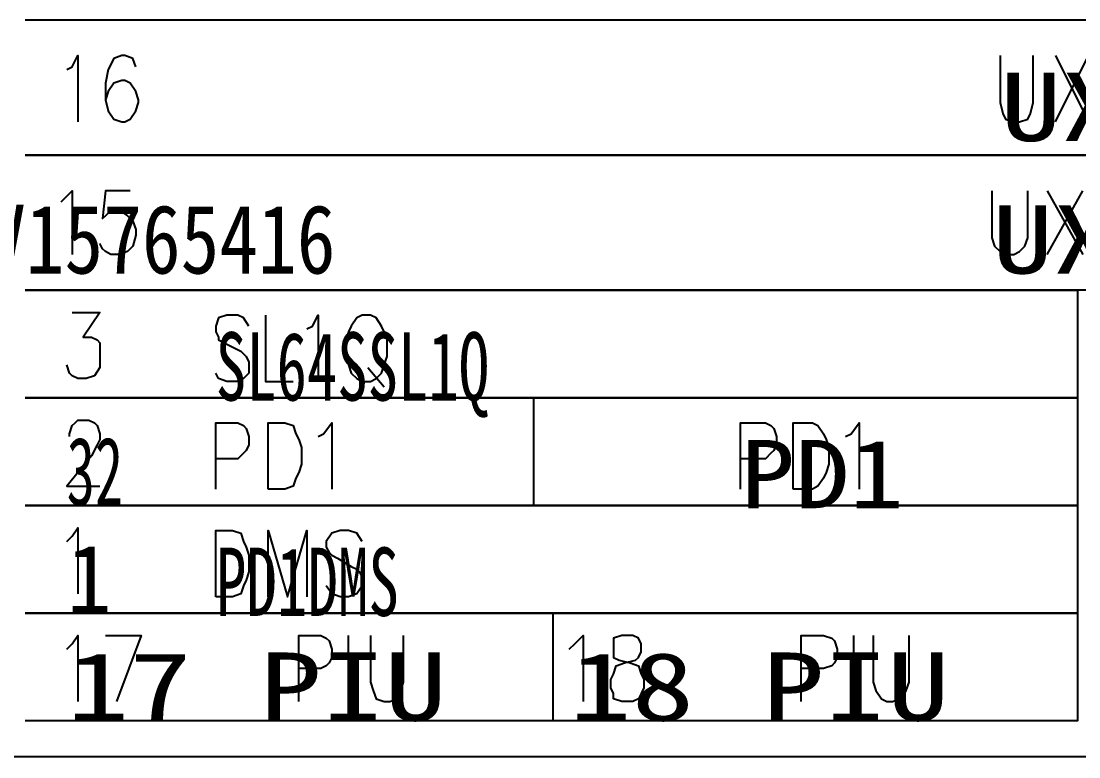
# Model space of a CAD drawing. Header units: metres. Extents: x 17 to 1264, y 17 to 859.
# Drawn here: x 341.6 to 396.8, y 515.4 to 553.8 of the extents above; entities that cross this region are included whole.
import ezdxf

# ---------------------------------------------------------------- set-up
doc = ezdxf.new("R2010")
doc.units = ezdxf.units.M
for name, color, linetype in [('LINES', 7, 'Continuous'), ('POLYLINES', 4, 'Continuous'), ('RECTS', 7, 'Continuous'), ('TEXTS', 3, 'Continuous')]:
    doc.layers.add(name, color=color, linetype=linetype)

msp = doc.modelspace()

# ---------------------------------------------------------------- linework, layer by layer
at = {"layer": 'LINES'}
for p, q in [((395.562, 548.496), (397.29, 551.952)), ((395.562, 551.952), (397.29, 548.496)), ((395.13, 541.584), (397.002, 544.896)), ((395.13, 544.896), (397.002, 541.584)), ((359.706, 535.68), (360.57, 534.672)), ((368.346, 534.096), (368.346, 528.48)), ((369.354, 522.864), (369.354, 517.248)), ((358.698, 518.256), (358.698, 521.712)), ((385.05, 518.256), (385.05, 521.712))]:
    msp.add_line(p, q, dxfattribs=at)
at = {"layer": 'POLYLINES'}
for points in [[(344.01, 551.232), (344.298, 551.376), (344.586, 551.952), (344.586, 548.496)], [(347.61, 551.376), (347.466, 551.808), (347.034, 551.952), (346.89, 551.952), (346.458, 551.808), (346.17, 551.232), (346.026, 550.512), (346.026, 549.648), (346.17, 549.072), (346.458, 548.64), (346.89, 548.496), (347.034, 548.496), (347.322, 548.64), (347.61, 549.072), (347.754, 549.504), (347.754, 549.648), (347.61, 550.08), (347.322, 550.512), (347.034, 550.656), (346.89, 550.656), (346.458, 550.512), (346.17, 550.08), (346.026, 549.648)], [(392.682, 551.952), (392.682, 549.504), (392.826, 548.928), (392.97, 548.64), (393.402, 548.496), (393.69, 548.496), (394.122, 548.64), (394.266, 548.928), (394.41, 549.504), (394.41, 551.952)], [(343.722, 544.32), (343.866, 544.464), (344.298, 544.896), (344.298, 541.584)], [(347.322, 544.896), (346.026, 544.896), (345.882, 543.456), (346.026, 543.6), (346.314, 543.888), (346.746, 543.888), (347.178, 543.6), (347.466, 543.312), (347.61, 542.88), (347.61, 542.592), (347.466, 542.016), (347.178, 541.728), (346.746, 541.584), (346.314, 541.584), (346.026, 541.728), (345.882, 541.872), (345.738, 542.16)], [(392.25, 544.896), (392.25, 542.448), (392.394, 542.016), (392.682, 541.728), (393.114, 541.584), (393.402, 541.584), (393.69, 541.728), (393.978, 542.016), (394.122, 542.448), (394.122, 544.896)], [(344.298, 538.56), (345.738, 538.56), (344.874, 537.264), (345.306, 537.264), (345.594, 537.12), (345.738, 536.976), (345.738, 536.4), (345.738, 536.112), (345.738, 535.68), (345.45, 535.248), (345.018, 535.104), (344.586, 535.104), (344.298, 535.248), (344.154, 535.392), (344.01, 535.824)], [(353.514, 537.84), (353.226, 538.272), (352.938, 538.416), (352.362, 538.416), (351.93, 538.272), (351.786, 537.84), (351.786, 537.552), (351.93, 537.264), (351.93, 537.12), (352.218, 536.976), (353.082, 536.544), (353.226, 536.4), (353.37, 536.256), (353.514, 535.968), (353.514, 535.392), (353.226, 535.104), (352.938, 534.96), (352.362, 534.96), (351.93, 535.104), (351.786, 535.392)], [(354.378, 538.416), (354.378, 534.96), (355.818, 534.96)], [(356.538, 537.696), (356.826, 537.84), (357.114, 538.416), (357.114, 534.96)], [(359.418, 538.416), (359.13, 538.272), (358.842, 537.84), (358.698, 537.552), (358.554, 537.12), (358.554, 536.256), (358.698, 535.824), (358.842, 535.392), (359.13, 535.104), (359.418, 534.96), (359.85, 534.96), (360.138, 535.104), (360.426, 535.392), (360.57, 535.824), (360.714, 536.256), (360.714, 537.12), (360.57, 537.552), (360.426, 537.84), (360.138, 538.272), (359.85, 538.416), (359.418, 538.416)], [(344.154, 532.08), (344.154, 532.224), (344.298, 532.656), (344.442, 532.8), (344.586, 532.944), (345.162, 532.944), (345.45, 532.8), (345.594, 532.656), (345.738, 532.224), (345.738, 531.936), (345.594, 531.648), (345.306, 531.072), (344.01, 529.488), (345.738, 529.488)], [(351.786, 529.344), (351.786, 532.8), (352.938, 532.8), (353.226, 532.656), (353.37, 532.512), (353.514, 532.08), (353.514, 531.648), (353.37, 531.36), (353.226, 531.216), (352.938, 530.928), (351.786, 530.928)], [(354.522, 529.344), (354.522, 532.8), (355.386, 532.8), (355.818, 532.656), (355.962, 532.224), (356.106, 531.936), (356.25, 531.504), (356.25, 530.64), (356.106, 530.208), (355.962, 529.92), (355.818, 529.488), (355.386, 529.344), (354.522, 529.344)], [(357.114, 532.08), (357.402, 532.224), (357.834, 532.8), (357.834, 529.344)], [(379.146, 529.344), (379.146, 532.8), (380.442, 532.8), (380.73, 532.656), (380.874, 532.512), (381.018, 532.08), (381.018, 531.648), (380.874, 531.36), (380.73, 531.216), (380.442, 530.928), (379.146, 530.928)], [(381.882, 529.344), (381.882, 532.8), (382.89, 532.8), (383.178, 532.656), (383.466, 532.224), (383.61, 531.936), (383.754, 531.504), (383.754, 530.64), (383.61, 530.208), (383.466, 529.92), (383.178, 529.488), (382.89, 529.344), (381.882, 529.344)], [(384.618, 532.08), (384.906, 532.224), (385.338, 532.8), (385.338, 529.344)], [(344.01, 526.608), (344.298, 526.896), (344.586, 527.328), (344.586, 523.872)], [(351.786, 523.728), (351.786, 527.184), (352.65, 527.184), (353.082, 527.04), (353.226, 526.608), (353.37, 526.32), (353.514, 525.888), (353.514, 525.024), (353.37, 524.592), (353.226, 524.304), (353.082, 523.872), (352.65, 523.728), (351.786, 523.728)], [(354.522, 523.728), (354.522, 527.184), (355.53, 523.728), (356.538, 527.184), (356.538, 523.728)], [(359.418, 526.608), (359.13, 527.04), (358.698, 527.184), (358.266, 527.184), (357.834, 527.04), (357.546, 526.608), (357.546, 526.32), (357.69, 526.032), (357.834, 525.888), (358.122, 525.744), (358.842, 525.312), (359.13, 525.168), (359.274, 525.024), (359.418, 524.736), (359.418, 524.304), (359.13, 523.872), (358.698, 523.728), (358.266, 523.728), (357.834, 523.872), (357.546, 524.304)], [(344.01, 520.992), (344.298, 521.28), (344.586, 521.712), (344.586, 518.256)], [(346.026, 521.712), (347.898, 521.712), (346.602, 518.256)], [(356.106, 518.256), (356.106, 521.712), (357.258, 521.712), (357.546, 521.568), (357.69, 521.424), (357.834, 520.992), (357.834, 520.56), (357.69, 520.272), (357.546, 520.128), (357.258, 519.984), (356.106, 519.984)], [(359.85, 521.712), (359.85, 519.264), (359.994, 518.832), (360.138, 518.4), (360.57, 518.256), (360.858, 518.256), (361.29, 518.4), (361.434, 518.832), (361.578, 519.264), (361.578, 521.712)], [(370.218, 520.992), (370.506, 521.28), (370.938, 521.712), (370.938, 518.256)], [(372.954, 521.712), (372.522, 521.568), (372.522, 521.28), (372.522, 520.848), (372.522, 520.56), (372.81, 520.416), (373.386, 520.272), (373.818, 520.128), (373.962, 519.696), (374.106, 519.408), (374.106, 518.976), (373.962, 518.688), (373.818, 518.4), (373.53, 518.256), (372.954, 518.256), (372.522, 518.4), (372.522, 518.688), (372.378, 518.976), (372.378, 519.408), (372.522, 519.696), (372.666, 520.128), (373.098, 520.272), (373.674, 520.416), (373.818, 520.56), (373.962, 520.848), (373.962, 521.28), (373.818, 521.568), (373.53, 521.712), (372.954, 521.712)], [(382.314, 518.256), (382.314, 521.712), (383.466, 521.712), (383.898, 521.568), (384.042, 521.424), (384.186, 520.992), (384.186, 520.56), (384.042, 520.272), (383.898, 520.128), (383.466, 519.984), (382.314, 519.984)], [(386.058, 521.712), (386.058, 519.264), (386.202, 518.832), (386.49, 518.4), (386.778, 518.256), (387.066, 518.256), (387.498, 518.4), (387.786, 518.832), (387.93, 519.264), (387.93, 521.712)]]:
    msp.add_lwpolyline(points, dxfattribs=at)
at = {"layer": 'RECTS'}
for points in [[(326.73, 578.016), (452.01, 578.016), (452.01, 515.376), (326.73, 515.376)], [(326.73, 578.016), (452.01, 578.016), (452.01, 515.376), (326.73, 515.376)], [(341.85, 553.824), (452.01, 553.824), (452.01, 546.768), (341.85, 546.768)], [(341.85, 546.768), (452.01, 546.768), (452.01, 539.712), (341.85, 539.712)], [(341.85, 539.712), (396.714, 539.712), (396.714, 534.096), (341.85, 534.096)], [(341.85, 534.096), (396.714, 534.096), (396.714, 528.48), (341.85, 528.48)], [(341.85, 528.48), (396.714, 528.48), (396.714, 522.864), (341.85, 522.864)], [(341.85, 522.864), (396.714, 522.864), (396.714, 517.248), (341.85, 517.248)]]:
    msp.add_lwpolyline(points, dxfattribs=at)

# ---------------------------------------------------------------- texts
at = {"layer": 'TEXTS'}
for s, height, width, p in [('UXCM', 3.564, 1.317869, (392.682, 547.498)), ('OSNFAN1800V15765416', 3.59184, 0.826044, (319.674, 540.586)), ('UXCM', 3.564, 1.317869, (392.25, 540.586)), ('SL64SSL1Q', 3.564, 0.653022, (351.786, 533.962)), ('32', 3.564, 0.605819, (344.01, 528.49)), ('PD1', 3.564, 1.171384, (379.146, 528.346)), ('1', 3.564, 0.969311, (344.01, 522.874)), ('PD1DMS', 3.564, 0.656435, (351.786, 522.73)), ('17', 3.564, 1.342938, (344.01, 517.258)), ('PIU', 3.564, 1.342133, (354.061, 517.258)), ('18', 3.564, 1.342938, (370.218, 517.258)), ('PIU', 3.564, 1.342133, (380.269, 517.258))]:
    msp.add_text(s, height=height, dxfattribs=dict(at, width=width)).set_placement(p)

doc.saveas('drawing.dxf')
